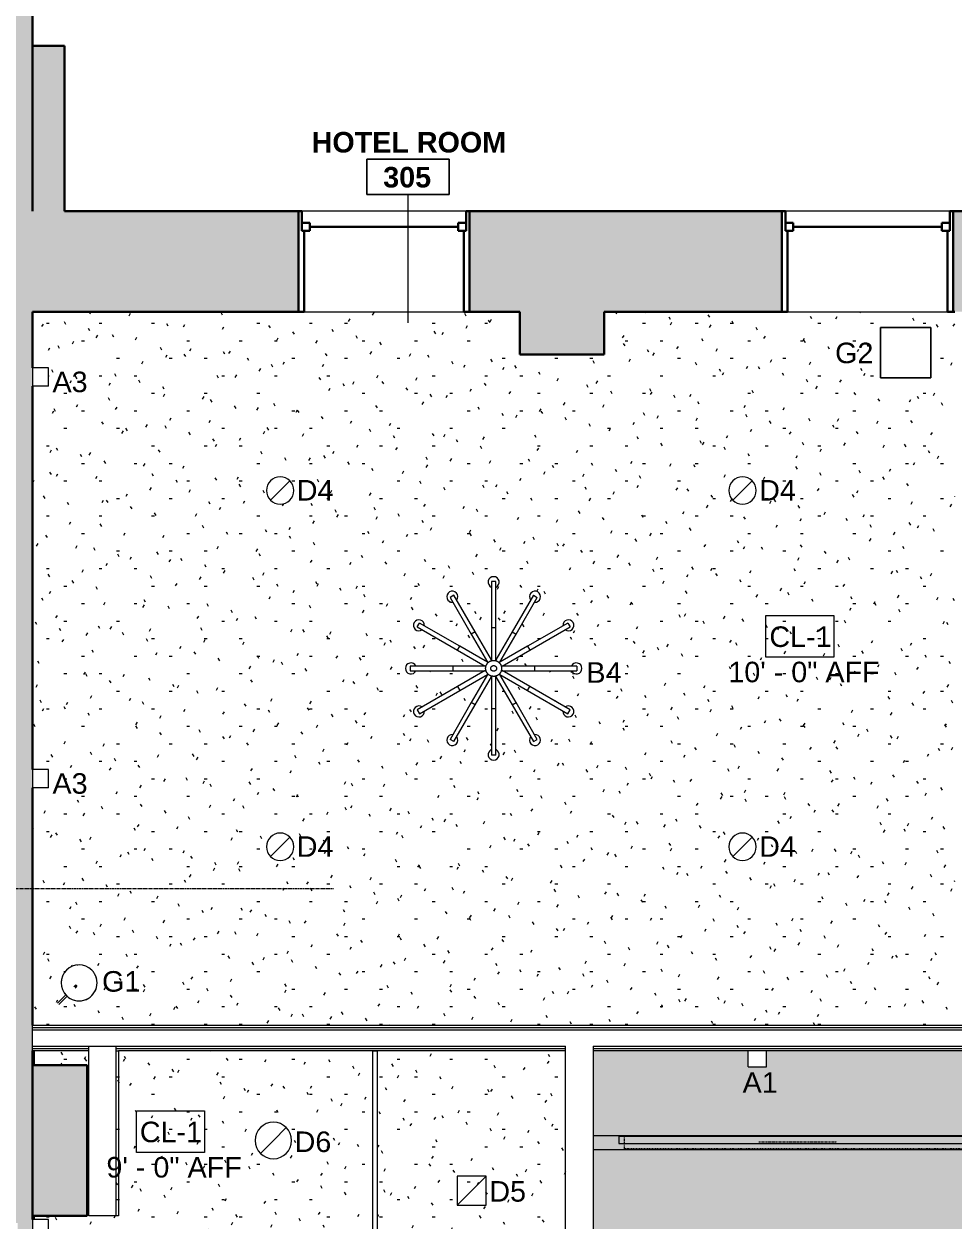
# Model space of a CAD drawing. Header units: inches. Extents: x -1176 to 1329, y -2524 to 978.
# Drawn here: x 478.9 to 682.6, y 367.7 to 630.1 of the extents above; entities that cross this region are included whole.
import ezdxf

# ---------------------------------------------------------------- set-up
doc = ezdxf.new("R2010")
doc.units = ezdxf.units.IN
doc.header["$MEASUREMENT"] = 0
for name, pattern in [('Center 1_4_', [0.53125, 0.25, -0.09375, 0.09375, -0.09375]), ('Dash', [0.25, 0.125, -0.125]), ('Dash 1_16_', [0.125, 0.0625, -0.0625])]:
    doc.linetypes.add(name, pattern=pattern)
for name, color, linetype, lineweight in [('A-AREA-IDEN', 2, 'Continuous', 9), ('A-CLNG', 13, 'Continuous', 18), ('A-CLNG-IDEN', 151, 'Continuous', 9), ('A-CLNG-PATT', 13, 'Continuous', 18), ('A-DETL', 90, 'Continuous', 9), ('A-DETL-GENF', 92, 'Continuous', 9), ('A-GLAZ', 151, 'Continuous', 18), ('A-GLAZ-CURT', 52, 'Continuous', 9), ('A-WALL', 113, 'Continuous', 18), ('A-WALL-PATT', 111, 'Continuous', 18), ('E-LITE-EQPM', 33, 'Continuous', 9), ('E-LITE-EQPM-HDLN', 30, 'Dash', 9), ('E-LITE-EQPM-IDEN', 33, 'Continuous', 9), ('I-WALL', 2, 'Continuous', 18)]:
    doc.layers.add(name, color=color, linetype=linetype, lineweight=lineweight)
doc.styles.add('Arial', font='arial.ttf', dxfattribs={"height": 4.5})
doc.styles.add('Swis721 Lt BT', font='swissl.ttf', dxfattribs={"height": 4.5})
doc.styles.add('Swis721 Lt BT_B', font='', dxfattribs={"height": 4.5})
doc.styles.get('Swis721 Lt BT_B').set_extended_font_data('Swis721 Lt BT', bold=True)
pattern_1 = [(0, (0, 0), (15.36, 3.84), [0.634, -10.886, 0.634, -10.886, -61.44]), (0, (0, 0), (15.36, 3.84), [-23.04, 0.634, -22.406, 0.634, -10.886, -26.88]), (0, (0, 0), (15.36, 3.84), [-57.6, 0.634, -7.046, 0.634, -18.566]), (120, (5.76, 1.92), (-11.005538, 11.38215), [0.634, -10.886, 0.634, -10.886, -61.44]), (120, (5.76, 1.92), (-11.005538, 11.38215), [-23.04, 0.634, -22.406, 0.634, -10.886, -26.88]), (120, (5.76, 1.92), (-11.005538, 11.38215), [-57.6, 0.634, -7.046, 0.634, -18.566]), (240, (7.68, 9.6), (-4.354462, -15.22215), [0.634, -10.886, 0.634, -10.886, -61.44]), (240, (7.68, 9.6), (-4.354462, -15.22215), [-23.04, 0.634, -22.406, 0.634, -10.886, -26.88]), (240, (7.68, 9.6), (-4.354462, -15.22215), [-57.6, 0.634, -7.046, 0.634, -18.566])]

# ---------------------------------------------------------------- blocks, each defined once
blk = doc.blocks.new('Double Hung - side window 4_ X 6_ 3_ H-6086068-3rd Floor RCP')
at = {"layer": 'A-GLAZ', "color": 8, "lineweight": 30}
for p, q in [((-18.75, 11), (-18, 11)), ((-18, 6.75), (-18, 11)), ((18, 6.75), (18, 11)), ((18.75, 11), (18, 11)), ((-18, 8.5), (-18, 6.75)), ((-18, 8.5), (-16.25, 8.5)), ((-16.25, 8.5), (-16.25, 6.75)), ((16.25, 8.5), (16.25, 6.75)), ((18, 8.5), (16.25, 8.5)), ((18, 8.5), (18, 6.75)), ((-18, 6.75), (-16.25, 6.75)), ((-18, 6.75), (-17.5, 6.75)), ((-17.5, -11), (-17.5, 6.75)), ((-16.25, 7.625), (16.25, 7.625)), ((18, 6.75), (16.25, 6.75)), ((17.5, 6.75), (18, 6.75)), ((17.5, 6.75), (17.5, -11)), ((-17.5, -11), (-18.75, -11)), ((17.5, -11), (18.75, -11))]:
    blk.add_line(p, q, dxfattribs=at)
blk = doc.blocks.new('System Panel - Glazed-7038554-3rd Floor RCP')
at = {"layer": 'A-GLAZ-CURT', "lineweight": 18}
for p, q in [((-29.19, 0.75), (-29.19, 1.75)), ((-29.19, 1.75), (29.19, 1.75)), ((29.19, 0.75), (-29.19, 0.75)), ((29.19, 1.75), (29.19, 0.75))]:
    blk.add_line(p, q, dxfattribs=at)
blk = doc.blocks.new('Lighting-Linear-Cove-Cooper-Ametrix-LC32-LED1 - Lighting-Linear-Cove-Cooper-Ametrix-LC32-LED 40_ 3_-7141471-3rd Floor RCP')
at = {"layer": 'E-LITE-EQPM'}
for p, q in [((-241.5, -1.37), (-241.5, 0.16)), ((-241.5, 0.16), (241.5, 0.16)), ((241.5, -1.37), (-241.5, -1.37))]:
    blk.add_line(p, q, dxfattribs=at)
at = {"layer": 'E-LITE-EQPM-HDLN'}
for p, q in [((240.21, 1.37), (-240.21, 1.37)), ((-240.21, 1.37), (-240.21, -1.37))]:
    blk.add_line(p, q, dxfattribs=at)
blk = doc.blocks.new('Sconce Light - Sphere - 100W - 277V-7960169-3rd Floor RCP')
at = {"layer": 'E-LITE-EQPM'}
for p, q in [((0, 6.3125), (-2, 6.3125)), ((-2, 6.3125), (-2, 2.8125)), ((2, 6.3125), (0, 6.3125)), ((2, 6.3125), (2, 2.8125)), ((-2, 2.8125), (0, 2.8125)), ((0, 2.8125), (2, 2.8125))]:
    blk.add_line(p, q, dxfattribs=at)
blk = doc.blocks.new('Iron_Chandelier_2145 - Iron_Chandelier_2145-6205901-3rd Floor RCP')
at = {"layer": 'E-LITE-EQPM'}
for p, q in [((-0.5, 19.02), (-0.5, 8.88)), ((0.5, 19.02), (-0.5, 19.02)), ((0.5, 8.88), (0.5, 19.02)), ((-8.69, 16.05), (-9.56, 15.55)), ((-4.04, 7.99), (-8.69, 16.05)), ((8.69, 16.05), (4.04, 7.99)), ((8.69, 16.05), (9.56, 15.55)), ((-9.56, 15.55), (-4.9, 7.49)), ((4.9, 7.49), (9.56, 15.55)), ((-16.72, 9.08), (-16.22, 9.94)), ((-16.72, 9.08), (-7.94, 4)), ((-7.44, 4.87), (-16.22, 9.94)), ((-4.04, 7.99), (-4.9, 7.49)), ((-0.5, 1.86), (-4.04, 7.99)), ((-0.5, 8.88), (-0.5, 2.41)), ((0.5, 8.88), (-0.5, 8.88)), ((0.5, 2.41), (0.5, 8.88)), ((4.04, 7.99), (0.5, 1.86)), ((4.04, 7.99), (4.9, 7.49)), ((16.22, 9.94), (7.44, 4.87)), ((7.94, 4), (16.72, 9.08)), ((16.22, 9.94), (16.72, 9.08)), ((-4.9, 7.49), (-1.36, 1.36)), ((1.36, 1.36), (4.9, 7.49)), ((-7.94, 4), (-7.44, 4.87)), ((-7.94, 4), (-2.34, 0.77)), ((-1.84, 1.64), (-7.44, 4.87)), ((7.44, 4.87), (1.84, 1.64)), ((2.34, 0.77), (7.94, 4)), ((7.44, 4.87), (7.94, 4)), ((-8.94, 0.5), (-18.25, 0.5)), ((-18.25, 0.5), (-18.25, -0.5)), ((-1.86, 0.5), (-8.94, 0.5)), ((-8.94, 0.5), (-8.94, -0.5)), ((-2.34, 0.77), (-1.69, 0.4)), ((-1.2, 1.27), (-1.84, 1.64)), ((-0.5, 2.41), (-0.5, 1.66)), ((0.5, 1.67), (0.5, 2.41)), ((1.84, 1.64), (1.19, 1.26)), ((1.69, 0.4), (2.34, 0.77)), ((8.94, 0.5), (1.86, 0.5)), ((18.25, 0.5), (8.94, 0.5)), ((8.94, 0.5), (8.94, -0.5)), ((18.25, 0.5), (18.25, -0.5)), ((-18.25, -0.5), (-8.94, -0.5)), ((-8.94, -0.5), (-1.86, -0.5)), ((-2.34, -0.77), (-7.94, -4)), ((-7.44, -4.87), (-1.84, -1.64)), ((-1.36, -1.36), (-4.9, -7.49)), ((-4.04, -7.99), (-0.5, -1.86)), ((-1.69, -0.4), (-2.34, -0.77)), ((-1.84, -1.64), (-1.19, -1.26)), ((-0.5, -1.67), (-0.5, -2.41)), ((-0.5, -2.41), (-0.5, -8.88)), ((0.5, -2.41), (0.5, -1.66)), ((0.5, -1.86), (4.04, -7.99)), ((0.5, -8.88), (0.5, -2.41)), ((1.2, -1.27), (1.84, -1.64)), ((4.9, -7.49), (1.36, -1.36)), ((2.34, -0.77), (1.69, -0.4)), ((1.84, -1.64), (7.44, -4.87)), ((1.86, -0.5), (8.94, -0.5)), ((7.94, -4), (2.34, -0.77)), ((8.94, -0.5), (18.25, -0.5)), ((-7.94, -4), (-16.72, -9.08)), ((-16.22, -9.94), (-7.44, -4.87)), ((-7.94, -4), (-7.44, -4.87)), ((7.44, -4.87), (7.94, -4)), ((7.44, -4.87), (16.22, -9.94)), ((16.72, -9.08), (7.94, -4)), ((-4.9, -7.49), (-9.56, -15.55)), ((-4.04, -7.99), (-4.9, -7.49)), ((4.04, -7.99), (4.9, -7.49)), ((9.56, -15.55), (4.9, -7.49)), ((-16.72, -9.08), (-16.22, -9.94)), ((-8.69, -16.05), (-4.04, -7.99)), ((-0.5, -8.88), (-0.5, -19.02)), ((0.5, -8.88), (-0.5, -8.88)), ((0.5, -19.02), (0.5, -8.88)), ((4.04, -7.99), (8.69, -16.05)), ((16.22, -9.94), (16.72, -9.08)), ((-8.69, -16.05), (-9.56, -15.55)), ((8.69, -16.05), (9.56, -15.55)), ((0.5, -19.02), (-0.5, -19.02))]:
    blk.add_line(p, q, dxfattribs=at)
at = {"layer": 'E-LITE-EQPM', "flags": 128}
for points in [[(-1.75, 0), (-1.75, 0.07), (-1.75, 0.14), (-1.74, 0.21), (-1.73, 0.28), (-1.72, 0.35), (-1.7, 0.42), (-1.68, 0.48), (-1.66, 0.55), (-1.64, 0.62), (-1.61, 0.68), (-1.59, 0.75), (-1.56, 0.81), (-1.52, 0.87), (-1.49, 0.93), (-1.45, 0.99), (-1.41, 1.05), (-1.36, 1.1), (-1.32, 1.16), (-1.27, 1.21), (-1.22, 1.26), (-1.17, 1.31), (-1.12, 1.35), (-1.06, 1.39), (-1.01, 1.44), (-0.95, 1.48), (-0.89, 1.51), (-0.83, 1.55), (-0.76, 1.58), (-0.7, 1.61), (-0.64, 1.63), (-0.57, 1.66), (-0.5, 1.68), (-0.44, 1.7), (-0.37, 1.71), (-0.3, 1.73), (-0.23, 1.74), (-0.16, 1.75), (-0.09, 1.75), (-0.02, 1.75), (0.05, 1.75), (0.12, 1.75), (0.19, 1.74), (0.26, 1.73), (0.33, 1.72), (0.4, 1.71), (0.47, 1.69), (0.53, 1.67), (0.6, 1.65), (0.67, 1.62), (0.73, 1.59), (0.79, 1.56), (0.85, 1.53), (0.92, 1.5), (0.97, 1.46), (1.03, 1.42), (1.09, 1.38), (1.14, 1.33), (1.19, 1.28), (1.24, 1.23), (1.29, 1.18), (1.34, 1.13), (1.38, 1.08), (1.43, 1.02), (1.46, 0.96), (1.5, 0.9), (1.54, 0.84), (1.57, 0.78), (1.6, 0.72), (1.63, 0.65), (1.65, 0.59), (1.67, 0.52), (1.69, 0.45), (1.71, 0.39), (1.72, 0.32), (1.74, 0.25), (1.74, 0.18), (1.75, 0.11), (1.75, 0.04), (1.75, 0)], [(1.75, 0), (1.75, -0.07), (1.75, -0.14), (1.74, -0.21), (1.73, -0.28), (1.72, -0.35), (1.7, -0.42), (1.68, -0.48), (1.66, -0.55), (1.64, -0.62), (1.61, -0.68), (1.59, -0.75), (1.56, -0.81), (1.52, -0.87), (1.49, -0.93), (1.45, -0.99), (1.41, -1.05), (1.36, -1.1), (1.32, -1.16), (1.27, -1.21), (1.22, -1.26), (1.17, -1.31), (1.12, -1.35), (1.06, -1.39), (1.01, -1.44), (0.95, -1.48), (0.89, -1.51), (0.83, -1.55), (0.76, -1.58), (0.7, -1.61), (0.64, -1.63), (0.57, -1.66), (0.5, -1.68), (0.44, -1.7), (0.37, -1.71), (0.3, -1.73), (0.23, -1.74), (0.16, -1.75), (0.09, -1.75), (0.02, -1.75), (-0.05, -1.75), (-0.12, -1.75), (-0.19, -1.74), (-0.26, -1.73), (-0.33, -1.72), (-0.4, -1.71), (-0.47, -1.69), (-0.53, -1.67), (-0.6, -1.65), (-0.67, -1.62), (-0.73, -1.59), (-0.79, -1.56), (-0.85, -1.53), (-0.92, -1.5), (-0.97, -1.46), (-1.03, -1.42), (-1.09, -1.38), (-1.14, -1.33), (-1.19, -1.28), (-1.24, -1.23), (-1.29, -1.18), (-1.34, -1.13), (-1.38, -1.08), (-1.43, -1.02), (-1.46, -0.96), (-1.5, -0.9), (-1.54, -0.84), (-1.57, -0.78), (-1.6, -0.72), (-1.63, -0.65), (-1.65, -0.59), (-1.67, -0.52), (-1.69, -0.45), (-1.71, -0.39), (-1.72, -0.32), (-1.74, -0.25), (-1.74, -0.18), (-1.75, -0.11), (-1.75, -0.04), (-1.75, 0)], [(-0.63, 0), (-0.63, 0.03), (-0.63, 0.05), (-0.62, 0.08), (-0.62, 0.1), (-0.62, 0.12), (-0.61, 0.15), (-0.6, 0.17), (-0.6, 0.2), (-0.59, 0.22), (-0.58, 0.24), (-0.57, 0.27), (-0.56, 0.29), (-0.55, 0.31), (-0.53, 0.33), (-0.52, 0.35), (-0.5, 0.38), (-0.49, 0.39), (-0.47, 0.41), (-0.46, 0.43), (-0.44, 0.45), (-0.42, 0.47), (-0.4, 0.48), (-0.38, 0.5), (-0.36, 0.51), (-0.34, 0.53), (-0.32, 0.54), (-0.3, 0.55), (-0.27, 0.57), (-0.25, 0.58), (-0.23, 0.59), (-0.2, 0.59), (-0.18, 0.6), (-0.16, 0.61), (-0.13, 0.61), (-0.11, 0.62), (-0.08, 0.62), (-0.06, 0.63), (-0.03, 0.63), (-0.01, 0.63), (0.02, 0.63), (0.04, 0.63), (0.07, 0.62), (0.09, 0.62), (0.12, 0.62), (0.14, 0.61), (0.17, 0.61), (0.19, 0.6), (0.21, 0.59), (0.24, 0.58), (0.26, 0.57), (0.28, 0.56), (0.31, 0.55), (0.33, 0.54), (0.35, 0.52), (0.37, 0.51), (0.39, 0.49), (0.41, 0.48), (0.43, 0.46), (0.45, 0.44), (0.46, 0.42), (0.48, 0.41), (0.5, 0.39), (0.51, 0.37), (0.52, 0.35), (0.54, 0.32), (0.55, 0.3), (0.56, 0.28), (0.57, 0.26), (0.58, 0.23), (0.59, 0.21), (0.6, 0.19), (0.61, 0.16), (0.61, 0.14), (0.62, 0.11), (0.62, 0.09), (0.62, 0.06), (0.63, 0.04), (0.63, 0.01), (0.63, 0)], [(0.63, 0), (0.63, -0.03), (0.63, -0.05), (0.62, -0.08), (0.62, -0.1), (0.62, -0.12), (0.61, -0.15), (0.6, -0.17), (0.6, -0.2), (0.59, -0.22), (0.58, -0.24), (0.57, -0.27), (0.56, -0.29), (0.55, -0.31), (0.53, -0.33), (0.52, -0.35), (0.5, -0.38), (0.49, -0.39), (0.47, -0.41), (0.46, -0.43), (0.44, -0.45), (0.42, -0.47), (0.4, -0.48), (0.38, -0.5), (0.36, -0.51), (0.34, -0.53), (0.32, -0.54), (0.3, -0.55), (0.27, -0.57), (0.25, -0.58), (0.23, -0.59), (0.2, -0.59), (0.18, -0.6), (0.16, -0.61), (0.13, -0.61), (0.11, -0.62), (0.08, -0.62), (0.06, -0.63), (0.03, -0.63), (0.01, -0.63), (-0.02, -0.63), (-0.04, -0.63), (-0.07, -0.62), (-0.09, -0.62), (-0.12, -0.62), (-0.14, -0.61), (-0.17, -0.61), (-0.19, -0.6), (-0.21, -0.59), (-0.24, -0.58), (-0.26, -0.57), (-0.28, -0.56), (-0.31, -0.55), (-0.33, -0.54), (-0.35, -0.52), (-0.37, -0.51), (-0.39, -0.49), (-0.41, -0.48), (-0.43, -0.46), (-0.45, -0.44), (-0.46, -0.42), (-0.48, -0.41), (-0.5, -0.39), (-0.51, -0.37), (-0.52, -0.35), (-0.54, -0.32), (-0.55, -0.3), (-0.56, -0.28), (-0.57, -0.26), (-0.58, -0.23), (-0.59, -0.21), (-0.6, -0.19), (-0.61, -0.16), (-0.61, -0.14), (-0.62, -0.11), (-0.62, -0.09), (-0.62, -0.06), (-0.63, -0.04), (-0.63, -0.01), (-0.63, 0)]]:
    blk.add_lwpolyline(points, dxfattribs=at)
at = {"layer": 'E-LITE-EQPM'}
for centre, start, end in [((0, 18.89), 90, 244.637), ((0, 18.89), 295.363, 90), ((-9.06, 15.7), 120, 274.637), ((-9.06, 15.7), 325.363, 120), ((9.06, 15.7), 60, 214.637), ((9.06, 15.7), 265.363, 60), ((-16.36, 9.44), 355.363, 150), ((16.36, 9.44), 30, 184.637), ((-16.36, 9.44), 150, 304.637), ((16.36, 9.44), 235.363, 30), ((-18.12, 0), 25.363, 180), ((-18.12, 0), 180, 334.637), ((18.12, 0), 0, 154.637), ((18.12, 0), 205.363, 0), ((-16.36, -9.44), 55.363, 210), ((-16.36, -9.44), 210, 4.637), ((16.36, -9.44), 175.363, 330), ((16.36, -9.44), 330, 124.637), ((-9.06, -15.7), 85.363, 240), ((-9.06, -15.7), 240, 34.637), ((9.06, -15.7), 145.363, 300), ((9.06, -15.7), 300, 94.637), ((0, -18.89), 115.363, 270), ((0, -18.89), 270, 64.637)]:
    blk.add_arc(centre, 1.21, start, end, dxfattribs=at)
blk = doc.blocks.new('Sconce Light - Sphere - Bedside Sconce-8114776-3rd Floor RCP')
at = {"layer": 'E-LITE-EQPM'}
for p, q in [((0, 11.75), (-2, 11.75)), ((-2, 11.75), (-2, 8.25)), ((2, 11.75), (0, 11.75)), ((2, 11.75), (2, 8.25)), ((-2, 8.25), (0, 8.25)), ((0, 8.25), (2, 8.25))]:
    blk.add_line(p, q, dxfattribs=at)
blk = doc.blocks.new('L-Recessed Circular - Downlight - 8_-7245237-3rd Floor RCP')
at = {"layer": 'E-LITE-EQPM'}
for q in [(2.83, 2.83), (-2.83, -2.83)]:
    blk.add_line((0, 0), q, dxfattribs=at)
for start, end in [(360, 180), (180, 360)]:
    blk.add_arc((0, 0), 4, start, end, dxfattribs=at)
blk = doc.blocks.new('L-Recessed Square Downlight - 6_-4552745-3rd Floor RCP')
at = {"layer": 'E-LITE-EQPM'}
for p, q in [((-3.1875, -3.1875), (-3.1875, 3.1875)), ((-3.1875, 3.1875), (3.1875, 3.1875)), ((-3.1875, 3.1875), (3.1875, -3.1875)), ((3.1875, 3.1875), (3.1875, -3.1875)), ((3.1875, -3.1875), (-3.1875, -3.1875))]:
    blk.add_line(p, q, dxfattribs=at)
blk = doc.blocks.new('Lighting_Pendants_Elesi-Luce_Quid_02820 - Quid_02820-7182509-3rd Floor RCP')
at = {"layer": 'A-DETL-GENF'}
for p, q in [((5.51, 5.51), (-5.51, 5.51)), ((-5.51, 5.51), (-5.51, -5.51)), ((-5.51, -5.51), (-5.51, 5.51)), ((-5.51, 5.51), (5.51, 5.51)), ((5.51, -5.51), (5.51, 5.51)), ((5.51, 5.51), (5.51, -5.51)), ((-5.51, -5.51), (5.51, -5.51)), ((5.51, -5.51), (-5.51, -5.51))]:
    blk.add_line(p, q, dxfattribs=at)
blk = doc.blocks.new('Lighting_Outside_Platek_flamingo-floor - 3050316_9W_LED_3000K_H1900mm_Floor-V4-3rd Floor RCP')
at = {"layer": 'E-LITE-EQPM'}
for p, q in [((10, 0.21), (10.41, 0.21)), ((12.92, 0.21), (15.52, 0.21)), ((10.41, -0.18), (10, -0.18)), ((15.52, -0.18), (12.93, -0.18))]:
    blk.add_line(p, q, dxfattribs=at)
for centre, radius, start, end in [((9.02, 0), 3.94, 0, 180), ((9.02, 0.01), 3.94, 125.4689, 132.7325), ((9.02, 0.01), 3.94, 107.1507, 114.7247), ((9.02, 0.01), 3.94, 90, 94.3998), ((9.02, 0.01), 3.94, 85.6002, 90), ((9.02, 0.01), 3.94, 65.2753, 72.8493), ((9.02, 0.01), 3.94, 47.2675, 54.5311), ((9.02, 0), 3.94, 180, 0), ((9.02, 0.01), 3.94, 167.8603, 173.5481), ((9.02, 0.01), 3.94, 147.2985, 151.6983), ((10, 0.01), 0.197, 0, 180), ((10, 0.01), 0.197, 180, 0), ((9.02, 0.01), 3.94, 28.3017, 32.7015), ((9.02, 0.01), 3.94, 6.4519, 12.1397), ((9.02, 0.01), 3.94, 186.839, 191.9063), ((9.02, 0.01), 3.94, 348.0937, 353.161), ((9.02, 0.01), 3.94, 228.6865, 232.178), ((9.02, 0.01), 3.94, 248.0156, 251.1967), ((9.02, 0.01), 3.94, 288.8033, 291.9844), ((9.02, 0.01), 3.94, 307.822, 311.3135)]:
    blk.add_arc(centre, radius, start, end, dxfattribs=at)
blk = doc.blocks.new('Sconce Light - Sphere - 60W - 120V-7960193-3rd Floor RCP')
at = {"layer": 'E-LITE-EQPM'}
for p, q in [((0, 11.75), (-2, 11.75)), ((-2, 11.75), (-2, 8.25)), ((2, 11.75), (0, 11.75)), ((2, 11.75), (2, 8.25)), ((-2, 8.25), (0, 8.25)), ((0, 8.25), (2, 8.25))]:
    blk.add_line(p, q, dxfattribs=at)
blk = doc.blocks.new('L-Recessed Circular - Downlight - 6_-7313291-3rd Floor RCP')
at = {"layer": 'E-LITE-EQPM'}
for q in [(-2.12, -2.12), (2.12, 2.12)]:
    blk.add_line((0, 0), q, dxfattribs=at)
for start, end in [(360, 180), (180, 360)]:
    blk.add_arc((0, 0), 3, start, end, dxfattribs=at)
blk = doc.blocks.new('Room Tag - Room Name and Number-3379422-3rd Floor RCP')
at = {"layer": 'A-AREA-IDEN'}
for p, q in [((-0.1881, -0.1636), (-0.1881, -0.0018)), ((-0.1881, -0.0018), (0.1869, -0.0018)), ((0.1869, -0.0018), (-0.1881, -0.0018)), ((-0.1881, -0.0018), (-0.1881, -0.1636)), ((0.1869, -0.0018), (0.1869, -0.1636)), ((0.1869, -0.1636), (0.1869, -0.0018)), ((0.1869, -0.1636), (-0.1881, -0.1636)), ((-0.1881, -0.1636), (0.1869, -0.1636))]:
    blk.add_line(p, q, dxfattribs=at)

msp = doc.modelspace()

# ---------------------------------------------------------------- hatches: boundary and pattern name
at = {"layer": 'A-CLNG-PATT'}
h = msp.add_hatch(dxfattribs=at)
h.set_pattern_fill('FP_1', color=256, style=0, pattern_type=2)
h.set_pattern_definition(pattern_1)
h.paths.add_polyline_path([(491.2, 410.67), (682.82, 410.67), (682.82, 567.01), (606.02, 567.01), (606.02, 557.64), (587.52, 557.64), (587.52, 567.01), (480.78, 567.01), (480.78, 554.67), (484.28, 554.67), (484.28, 550.67), (480.78, 550.67), (480.78, 466.67), (484.28, 466.67), (484.28, 462.67), (480.78, 462.67), (480.78, 410.67)], flags=0)
h.paths.add_polyline_path([(486.74, 415.44), (486.64, 415.46), (486.56, 415.53), (486.54, 415.63), (486.57, 415.73), (486.6, 415.77), (488.11, 417.29), (487.93, 417.51), (487.79, 417.66), (487.74, 417.77), (487.6, 417.95), (487.21, 418.9), (487.07, 419.92), (487.21, 420.97), (487.6, 421.89), (488.23, 422.71), (489.04, 423.33), (490, 423.73), (491.01, 423.86), (492.03, 423.73), (492.98, 423.33), (493.16, 423.19), (493.28, 423.14), (493.43, 422.99), (493.79, 422.71), (494.07, 422.34), (494.24, 422.17), (494.3, 422.04), (494.42, 421.89), (494.82, 420.89), (494.88, 420.43), (494.94, 419.88), (494.92, 419.76), (494.94, 419.57), (494.86, 419.27), (494.81, 418.9), (494.67, 418.56), (494.59, 418.25), (494.47, 418.09), (494.42, 417.95), (493.79, 417.12), (493.28, 416.74), (492.98, 416.51), (492.84, 416.46), (492.68, 416.35), (492.37, 416.26), (491.96, 416.11), (491.66, 416.07), (491.36, 415.99), (491.17, 416.01), (490.94, 416), (489.98, 416.12), (489.73, 416.23), (489, 416.54), (488.81, 416.67), (488.72, 416.73), (488.59, 416.86), (488.39, 417.01), (486.83, 415.46), (486.79, 415.44)], flags=0)
h.paths.add_polyline_path([(535.04, 446.76), (534.26, 446.86), (533.54, 447.16), (532.92, 447.64), (532.44, 448.26), (532.14, 448.98), (532.04, 449.76), (532.14, 450.54), (532.44, 451.26), (532.92, 451.88), (533.54, 452.36), (534.26, 452.66), (535.04, 452.76), (535.81, 452.66), (536.54, 452.36), (537.16, 451.88), (537.64, 451.26), (537.94, 450.54), (538.04, 449.76), (537.94, 448.98), (537.64, 448.26), (537.16, 447.64), (536.54, 447.16), (535.81, 446.86)], flags=0)
h.paths.add_polyline_path([(636.31, 446.76), (635.53, 446.86), (634.81, 447.16), (634.19, 447.64), (633.71, 448.26), (633.41, 448.98), (633.31, 449.76), (633.41, 450.54), (633.71, 451.26), (634.19, 451.88), (634.81, 452.36), (635.53, 452.66), (636.31, 452.76), (637.09, 452.66), (637.81, 452.36), (638.43, 451.88), (638.91, 451.26), (639.21, 450.54), (639.31, 449.76), (639.18, 448.91), (638.91, 448.26), (638.43, 447.64), (637.81, 447.16), (637.09, 446.86)], flags=0)
h.paths.add_polyline_path([(581.8, 468.75), (581.09, 468.98), (580.65, 469.58), (580.65, 470.33), (581.09, 470.93), (581.3, 471), (581.3, 486.98), (573.69, 473.8), (573.84, 473.62), (573.9, 472.87), (573.55, 472.25), (572.86, 471.94), (572.13, 472.1), (571.63, 472.65), (571.57, 473.43), (571.93, 474.04), (572.61, 474.35), (572.83, 474.3), (580.43, 487.48), (566.6, 479.49), (566.65, 479.27), (566.34, 478.59), (565.7, 478.22), (564.95, 478.3), (564.4, 478.8), (564.24, 479.53), (564.55, 480.21), (565.19, 480.58), (565.94, 480.5), (566.1, 480.35), (579.93, 488.34), (564.72, 488.34), (564.65, 488.13), (564.05, 487.69), (563.3, 487.69), (562.7, 488.13), (562.47, 488.84), (562.7, 489.55), (563.3, 489.99), (564.05, 489.99), (564.65, 489.55), (564.72, 489.34), (579.93, 489.34), (566.09, 497.32), (565.94, 497.18), (565.16, 497.12), (564.55, 497.48), (564.24, 498.16), (564.4, 498.89), (564.95, 499.39), (565.72, 499.45), (566.34, 499.09), (566.65, 498.41), (566.6, 498.2), (580.43, 490.21), (572.83, 503.38), (572.61, 503.34), (571.93, 503.64), (571.56, 504.29), (571.63, 505.03), (572.13, 505.58), (572.86, 505.74), (573.55, 505.44), (573.92, 504.79), (573.84, 504.05), (573.69, 503.88), (581.3, 490.71), (581.3, 506.68), (581.09, 506.75), (580.65, 507.35), (580.65, 508.1), (581.09, 508.7), (581.8, 508.93), (582.51, 508.7), (582.95, 508.1), (582.95, 507.35), (582.51, 506.75), (582.3, 506.68), (582.3, 490.71), (589.91, 503.88), (589.76, 504.05), (589.7, 504.82), (590.05, 505.44), (590.74, 505.74), (591.47, 505.58), (591.97, 505.03), (592.02, 504.26), (591.67, 503.64), (590.99, 503.34), (590.77, 503.38), (583.17, 490.21), (597, 498.2), (596.95, 498.41), (597.26, 499.09), (597.9, 499.47), (598.65, 499.39), (599.2, 498.89), (599.36, 498.16), (599.05, 497.48), (598.41, 497.1), (597.66, 497.18), (597.5, 497.33), (583.67, 489.34), (598.88, 489.34), (598.95, 489.55), (599.55, 489.99), (600.3, 489.99), (600.9, 489.55), (601.13, 488.84), (600.9, 488.13), (600.3, 487.69), (599.55, 487.69), (598.95, 488.13), (598.88, 488.34), (583.67, 488.34), (597.51, 480.37), (597.66, 480.5), (598.44, 480.56), (599.05, 480.21), (599.36, 479.53), (599.2, 478.8), (598.65, 478.3), (597.88, 478.23), (597.26, 478.59), (596.95, 479.27), (597, 479.49), (583.17, 487.48), (590.77, 474.3), (590.99, 474.35), (591.67, 474.04), (592.04, 473.4), (591.97, 472.65), (591.47, 472.1), (590.74, 471.94), (590.05, 472.25), (589.68, 472.89), (589.76, 473.64), (589.91, 473.8), (582.3, 486.98), (582.3, 471), (582.51, 470.93), (582.95, 470.33), (582.95, 469.58), (582.51, 468.98), (581.93, 468.79)], flags=0)
h.paths.add_polyline_path([(636.31, 524.82), (635.53, 524.92), (634.81, 525.22), (634.19, 525.7), (633.71, 526.32), (633.41, 527.05), (633.31, 527.82), (633.41, 528.6), (633.71, 529.32), (634.19, 529.94), (634.81, 530.42), (635.53, 530.72), (636.31, 530.82), (637.09, 530.72), (637.81, 530.42), (638.43, 529.94), (638.91, 529.32), (639.21, 528.6), (639.31, 527.82), (639.18, 526.97), (638.91, 526.32), (638.43, 525.7), (637.81, 525.22), (637.09, 524.92)], flags=0)
h.paths.add_polyline_path([(535.04, 524.82), (534.26, 524.92), (533.54, 525.22), (532.92, 525.7), (532.44, 526.32), (532.14, 527.05), (532.04, 527.82), (532.14, 528.6), (532.44, 529.32), (532.92, 529.94), (533.54, 530.42), (534.26, 530.72), (535.04, 530.82), (535.81, 530.72), (536.54, 530.42), (537.16, 529.94), (537.64, 529.32), (537.94, 528.6), (538.04, 527.82), (537.94, 527.05), (537.64, 526.32), (537.16, 525.7), (536.54, 525.22), (535.81, 524.92)], flags=0)
h.paths.add_polyline_path([(667.23, 552.5), (666.51, 552.5), (666.51, 563.52), (677.54, 563.52), (677.54, 552.5), (667.72, 552.5)], flags=0)
h = msp.add_hatch(dxfattribs=at)
h.set_pattern_fill('FP_1', color=256, style=0, pattern_type=2)
h.set_pattern_definition(pattern_1)
h.paths.add_polyline_path([(550.56, 310.17), (597.56, 310.17), (597.56, 405.05), (556.31, 405.05), (556.31, 346.67), (555.31, 346.67), (555.31, 405.05), (499.65, 405.05), (499.65, 368.89), (493.15, 368.89), (493.15, 405.05), (481.23, 405.05), (481.23, 401.89), (492.78, 401.89), (492.78, 368.89), (481.23, 368.89), (481.23, 368.05), (484.28, 368.05), (484.28, 364.05), (481.23, 364.04), (481.23, 341.87), (484.28, 341.87), (484.28, 337.87), (481.23, 337.86), (481.23, 315.05), (484.28, 315.05), (484.28, 311.05), (481.23, 311.04), (481.23, 310.17), (548.22, 310.17)], flags=0)
h.paths.add_polyline_path([(554.18, 310.42), (534.13, 330.47), (533.56, 330.39), (532.52, 330.53), (531.56, 330.93), (530.73, 331.56), (530.1, 332.39), (529.7, 333.36), (529.56, 334.39), (529.63, 334.97), (528.73, 335.87), (528.99, 336.14), (529.7, 335.43), (530.1, 336.39), (530.73, 337.22), (531.56, 337.86), (532.52, 338.26), (533.56, 338.39), (534.59, 338.26), (535.56, 337.86), (536.39, 337.22), (537.02, 336.39), (537.42, 335.43), (537.56, 334.39), (537.42, 333.36), (537.02, 332.39), (536.39, 331.56), (535.56, 330.93), (534.61, 330.53), (554.45, 310.68)], flags=0)
h.paths.add_polyline_path([(533.56, 381.39), (532.52, 381.53), (531.56, 381.93), (530.73, 382.56), (530.1, 383.39), (529.7, 384.36), (529.56, 385.39), (529.7, 386.43), (530.1, 387.39), (530.73, 388.22), (531.56, 388.86), (532.52, 389.26), (533.56, 389.39), (534.59, 389.26), (535.56, 388.86), (536.39, 388.22), (537.02, 387.39), (537.42, 386.43), (537.56, 385.39), (537.42, 384.36), (537.02, 383.39), (536.39, 382.56), (535.56, 381.93), (534.59, 381.53)], flags=0)
h = msp.add_hatch(dxfattribs=at)
h.set_pattern_fill('FP_1', color=256, style=0, pattern_type=2)
h.set_pattern_definition(pattern_1)
h.paths.add_polyline_path([(1090.24, 346.35), (1090.24, 359.01), (1092.74, 359.01), (1092.74, 383.44), (603.56, 383.44), (603.56, 346.35), (647.35, 346.35), (647.57, 348.29), (648.21, 350.13), (649.25, 351.78), (650.63, 353.16), (652.28, 354.2), (654.12, 354.84), (656.06, 355.06), (657.99, 354.84), (659.84, 354.2), (661.49, 353.16), (662.87, 351.78), (663.9, 350.13), (664.55, 348.29), (664.77, 346.35), (697.56, 346.35), (697.56, 349.85), (701.56, 349.85), (701.56, 346.35), (757.56, 346.35), (757.56, 349.85), (761.56, 349.85), (761.56, 346.35), (800.61, 346.35), (800.83, 348.29), (801.48, 350.13), (802.51, 351.78), (803.89, 353.16), (805.54, 354.2), (807.38, 354.84), (809.32, 355.06), (811.26, 354.84), (813.1, 354.2), (814.75, 353.16), (816.13, 351.78), (817.17, 350.13), (817.81, 348.29), (818.03, 346.35), (897.21, 346.35), (897.21, 349.85), (901.21, 349.85), (901.21, 346.35), (980.61, 346.35), (980.83, 348.29), (981.48, 350.13), (982.51, 351.78), (983.89, 353.16), (985.54, 354.2), (987.38, 354.84), (989.32, 355.06), (991.26, 354.84), (993.1, 354.2), (994.75, 353.16), (996.13, 351.78), (997.17, 350.13), (997.81, 348.29), (998.03, 346.35), (1043.23, 346.35), (1043.23, 349.85), (1047.23, 349.85), (1047.23, 346.35), (1048.46, 346.35)], flags=0)
h.paths.add_polyline_path([(605.15, 347.46), (605.15, 351.87), (612.52, 351.87), (612.52, 347.46), (606.34, 347.46)], flags=0)
h.paths.add_polyline_path([(614.51, 348.12), (612.69, 349.68), (614.51, 351.24)], flags=0)
h.paths.add_polyline_path([(983.73, 386.44), (1092.74, 386.44), (1092.74, 399.67), (1090.94, 399.67), (1090.94, 398.84), (1083.56, 398.84), (1083.56, 403.26), (1090.24, 403.26), (1090.24, 405.05), (1047.23, 405.05), (1047.23, 401.55), (1043.23, 401.55), (1043.23, 405.05), (987.23, 405.05), (987.23, 401.55), (983.23, 401.55), (983.23, 405.05), (927.23, 405.05), (927.23, 401.55), (923.23, 401.55), (923.23, 405.05), (906.45, 405.05), (906.23, 403.11), (905.58, 401.27), (904.55, 399.62), (903.17, 398.24), (901.51, 397.2), (899.67, 396.56), (897.74, 396.34), (895.8, 396.56), (893.96, 397.2), (892.31, 398.24), (890.93, 399.62), (889.89, 401.27), (889.25, 403.11), (889.03, 405.05), (810.72, 405.05), (810.72, 401.55), (806.72, 401.55), (806.72, 405.05), (730.45, 405.05), (730.23, 403.11), (729.58, 401.27), (728.55, 399.62), (727.17, 398.24), (725.51, 397.2), (723.67, 396.56), (721.74, 396.34), (719.8, 396.56), (717.96, 397.2), (716.31, 398.24), (714.93, 399.62), (713.89, 401.27), (713.25, 403.11), (713.03, 405.05), (701.56, 405.05), (701.56, 401.55), (697.56, 401.55), (697.56, 405.05), (641.56, 405.05), (641.56, 401.55), (637.56, 401.55), (637.56, 405.05), (603.56, 405.05), (603.56, 386.44), (957.51, 386.44)], flags=0)
h.paths.add_polyline_path([(1081.58, 399.48), (1081.58, 402.59), (1083.39, 401.03), (1082.2, 400.01)], flags=0)
h = msp.add_hatch(dxfattribs=at)
h.set_pattern_fill('FP_1', color=256, style=0, pattern_type=2)
h.set_pattern_definition(pattern_1)
h.paths.add_polyline_path([(1048.46, 383.44), (1092.74, 383.44), (1092.74, 386.44), (603.56, 386.44), (603.56, 383.44), (957.51, 383.44)], flags=0)
at = {"layer": 'A-WALL-PATT', "lineweight": 9}
h = msp.add_hatch(color=7, dxfattribs=at)
h.paths.add_polyline_path([(480.78, -1.17), (480.78, 814.52), (464.28, 814.52), (464.28, -1.17), (480.01, -1.17)], flags=0)
h.paths.add_polyline_path([(476.64, 312.8), (475.53, 312.8), (475.53, 337.3), (477.53, 337.3), (477.53, 312.8), (476.76, 312.8)], flags=0)
h.paths.add_polyline_path([(475.53, 342.8), (475.53, 367.3), (477.53, 367.3), (477.53, 342.8)], flags=0)
for points in [[(487.78, 589.01), (487.78, 625.28), (480.78, 625.28), (480.78, 589.01)], [(606.02, 557.64), (606.02, 567.01), (587.52, 567.01), (587.52, 557.64)], [(480.78, 368.89), (492.78, 368.89), (492.78, 401.89), (480.78, 401.89), (480.78, 398.18)]]:
    msp.add_hatch(color=7, dxfattribs=at).paths.add_polyline_path(points, flags=0)
h = msp.add_hatch(color=7, dxfattribs=at)
h.paths.add_polyline_path([(1211.24, 567.01), (1211.24, 589.01), (1167.7, 589.01), (1167.7, 567.01), (1191.47, 567.01)], flags=0)
h.paths.add_polyline_path([(1130.2, 567.01), (1130.2, 589.01), (1068.64, 589.01), (1068.64, 567.01)], flags=0)
h.paths.add_polyline_path([(1031.14, 567.01), (1031.14, 589.01), (977.59, 589.01), (977.59, 567.01)], flags=0)
h.paths.add_polyline_path([(934.77, 567.01), (940.09, 567.01), (940.09, 589.01), (874.54, 589.01), (874.54, 567.01), (923.77, 567.01)], flags=0)
h.paths.add_polyline_path([(837.04, 567.01), (837.04, 589.01), (783.49, 589.01), (783.49, 567.01), (808.49, 567.01)], flags=0)
h.paths.add_polyline_path([(745.99, 567.01), (745.99, 589.01), (682.43, 589.01), (682.43, 567.01), (688.45, 567.01)], flags=0)
h.paths.add_polyline_path([(644.93, 567.01), (644.93, 589.01), (576.53, 589.01), (576.53, 567.01), (606.02, 567.01)], flags=0)
h.paths.add_polyline_path([(539.03, 567.01), (539.03, 589.01), (480.78, 589.01), (480.78, 567.01), (502.75, 567.01)], flags=0)
h = msp.add_hatch(dxfattribs=at)
h.set_pattern_fill('FP_1', color=256, style=0, pattern_type=2)
h.set_pattern_definition(pattern_1)
h.paths.add_polyline_path([(499.65, 368.89), (499.65, 405.05), (499.15, 405.05), (499.15, 368.89)], flags=0)

# ---------------------------------------------------------------- linework, layer by layer
at = {"layer": 'A-AREA-IDEN'}
msp.add_line((563.06, 564.58), (563.06, 592.68), dxfattribs=at)
at = {"layer": 'A-CLNG'}
for p, q in [((481.23, 401.89), (481.23, 405.05)), ((1092.74, 386.44), (603.56, 386.44)), ((603.56, 383.44), (1092.74, 383.44)), ((481.23, 368.05), (481.23, 368.89))]:
    msp.add_line(p, q, dxfattribs=at)
for centre, radius, start, end in [((535.04, 527.82), 3, 0, 180), ((636.31, 527.82), 3, 0, 180), ((535.04, 527.82), 3, 180, 0), ((636.31, 527.82), 3, 180, 0), ((535.04, 449.76), 3, 0, 180), ((636.31, 449.76), 3, 0, 180), ((535.04, 449.76), 3, 180, 0), ((636.31, 449.76), 3, 180, 0), ((533.56, 385.39), 4, 0, 180), ((533.56, 385.39), 4, 180, 0)]:
    msp.add_arc(centre, radius, start, end, dxfattribs=at)
at = {"layer": 'A-CLNG-IDEN', "flags": 128}
for points in [[(641.44, 500.42), (656.32, 500.42), (656.32, 491.28), (641.44, 491.28)], [(503.56, 391.89), (518.44, 391.89), (518.44, 382.75), (503.56, 382.75)]]:
    msp.add_lwpolyline(points, close=True, dxfattribs=at)
at = {"layer": 'A-DETL', "linetype": 'Center 1_4_'}
msp.add_line((-41.28, 440.59), (546.72, 440.59), dxfattribs=at)
at = {"layer": 'A-DETL', "linetype": 'Dash 1_16_', "lineweight": 18}
msp.add_line((639.9, 385.09), (656.9, 385.09), dxfattribs=at)
at = {"layer": 'A-WALL', "color": 8, "lineweight": 30}
for p, q in [((480.78, 625.28), (480.78, 838.52)), ((480.78, 589.01), (480.78, 625.28)), ((480.78, 625.28), (487.78, 625.28)), ((487.78, 625.28), (487.78, 589.01)), ((487.78, 589.01), (539.03, 589.01)), ((539.03, 589.01), (539.03, 567.01)), ((576.53, 589.01), (644.93, 589.01)), ((576.53, 567.01), (576.53, 589.01)), ((644.93, 589.01), (644.93, 567.01)), ((682.43, 589.01), (745.99, 589.01)), ((682.43, 567.01), (682.43, 589.01)), ((539.03, 567.01), (480.78, 567.01)), ((480.78, 567.01), (480.78, 554.67)), ((587.52, 567.01), (576.53, 567.01)), ((587.52, 557.64), (587.52, 567.01)), ((644.93, 567.01), (606.02, 567.01)), ((606.02, 567.01), (606.02, 557.64)), ((682.82, 567.01), (682.43, 567.01)), ((606.02, 557.64), (587.52, 557.64)), ((480.78, 550.67), (480.78, 466.67)), ((480.78, 462.67), (480.78, 410.67)), ((480.78, 405.05), (480.78, 368.05)), ((480.78, 401.89), (492.78, 401.89)), ((492.78, 401.89), (492.78, 368.89)), ((492.78, 368.89), (480.78, 368.89))]:
    msp.add_line(p, q, dxfattribs=at)
at = {"layer": 'A-WALL', "lineweight": 9}
for p, q in [((576.53, 589.01), (539.03, 589.01)), ((682.43, 589.01), (644.93, 589.01)), ((539.03, 567.01), (576.53, 567.01)), ((644.93, 567.01), (682.43, 567.01))]:
    msp.add_line(p, q, dxfattribs=at)
at = {"layer": 'A-WALL'}
for p, q in [((480.78, 405.05), (480.78, 410.67)), ((480.78, 410.17), (733.7, 410.17)), ((480.78, 409.67), (733.7, 409.67)), ((480.78, 406.05), (597.56, 406.05)), ((480.78, 405.55), (493.15, 405.55)), ((493.15, 405.05), (493.15, 406.05)), ((499.15, 368.89), (499.15, 406.05)), ((499.15, 405.55), (597.56, 405.55)), ((499.15, 405.05), (499.65, 405.05)), ((597.56, 309.17), (597.56, 406.05)), ((603.56, 406.05), (603.56, 310.17)), ((603.56, 406.05), (733.7, 406.05)), ((603.56, 405.55), (733.7, 405.55))]:
    msp.add_line(p, q, dxfattribs=at)
at = {"layer": 'I-WALL'}
for p, q in [((480.78, 410.67), (733.7, 410.67)), ((493.15, 405.05), (480.78, 405.05)), ((493.15, 368.89), (493.15, 405.05)), ((597.56, 405.05), (499.65, 405.05)), ((499.65, 405.05), (499.65, 368.89)), ((637.56, 405.05), (603.56, 405.05)), ((697.56, 405.05), (641.56, 405.05)), ((499.65, 368.89), (493.15, 368.89))]:
    msp.add_line(p, q, dxfattribs=at)

# ---------------------------------------------------------------- block references
at = {"layer": 'A-AREA-IDEN', "xscale": 47.99999999999997, "yscale": 47.99999999999997, "zscale": 47.99999999999997}
msp.add_blockref('Room Tag - Room Name and Number-3379422-3rd Floor RCP', (563.05, 600.53), dxfattribs=at)
at = {"layer": 'A-GLAZ'}
for p in [(557.78, 578.01), (663.68, 578.01)]:
    msp.add_blockref('Double Hung - side window 4_ X 6_ 3_ H-6086068-3rd Floor RCP', p, dxfattribs=at)
at = {"layer": 'A-GLAZ-CURT', "rotation": 269.9999999999997}
msp.add_blockref('System Panel - Glazed-7038554-3rd Floor RCP', (554.56, 375.86), dxfattribs=at)
at = {"layer": 'E-LITE-EQPM'}
for name, p, rotation in [('Lighting_Pendants_Elesi-Luce_Quid_02820 - Quid_02820-7182509-3rd Floor RCP', (672.02, 558.01), 89.99999999999986), ('Sconce Light - Sphere - Bedside Sconce-8114776-3rd Floor RCP', (472.53, 552.67), 269.9999999999999), ('Sconce Light - Sphere - Bedside Sconce-8114776-3rd Floor RCP', (472.53, 464.67), 269.9999999999999), ('Lighting_Outside_Platek_flamingo-floor - 3050316_9W_LED_3000K_H1900mm_Floor-V4-3rd Floor RCP', (497.38, 426.3), 224.9999999999987), ('Sconce Light - Sphere - 100W - 277V-7960169-3rd Floor RCP', (639.56, 407.86), 180), ('Sconce Light - Sphere - 60W - 120V-7960193-3rd Floor RCP', (472.53, 366.05), 269.9999999999999)]:
    msp.add_blockref(name, p, dxfattribs=dict(at, rotation=rotation))
for name, p in [('L-Recessed Circular - Downlight - 6_-7313291-3rd Floor RCP', (535.04, 527.82)), ('L-Recessed Circular - Downlight - 6_-7313291-3rd Floor RCP', (636.31, 527.82)), ('Iron_Chandelier_2145 - Iron_Chandelier_2145-6205901-3rd Floor RCP', (581.8, 488.84)), ('L-Recessed Circular - Downlight - 6_-7313291-3rd Floor RCP', (535.04, 449.76)), ('L-Recessed Circular - Downlight - 6_-7313291-3rd Floor RCP', (636.31, 449.76)), ('L-Recessed Circular - Downlight - 8_-7245237-3rd Floor RCP', (533.56, 385.39))]:
    msp.add_blockref(name, p, dxfattribs=at)
at = {"layer": 'E-LITE-EQPM', "extrusion": (0, 0, -1), "rotation": 180}
for name, p in [('Lighting-Linear-Cove-Cooper-Ametrix-LC32-LED1 - Lighting-Linear-Cove-Cooper-Ametrix-LC32-LED 40_ 3_-7141471-3rd Floor RCP', (-850.69, 384.92)), ('L-Recessed Square Downlight - 6_-4552745-3rd Floor RCP', (-576.98, 374.37))]:
    msp.add_blockref(name, p, dxfattribs=at)

# ---------------------------------------------------------------- texts
at = {"layer": 'A-AREA-IDEN', "char_height": 4.5, "attachment_point": 1, "style": 'Swis721 Lt BT_B'}
for s, insert, width in [('HOTEL ROOM', (541.93, 606.39), 51.0555), ('305', (557.61, 598.73), 12.726)]:
    msp.add_mtext(s, dxfattribs=dict(at, insert=insert, width=width))
at = {"layer": 'A-CLNG-IDEN', "char_height": 4.5, "attachment_point": 1, "style": 'Swis721 Lt BT'}
for s, insert, width in [('CL-1', (642.19, 498.04), 16.059), ('10\' - 0" AFF', (633.2, 490.3), 37.875), ('CL-1', (504.31, 389.51), 16.059), ('9\' - 0" AFF', (497, 381.77), 33.7845)]:
    msp.add_mtext(s, dxfattribs=dict(at, insert=insert, width=width))
at = {"layer": 'E-LITE-EQPM-IDEN', "char_height": 4.5, "attachment_point": 1, "style": 'Arial'}
for s, insert, width in [('G2', (656.58, 560.22), 10.302), ('A3', (485.18, 553.87), 9.393), ('D4', (538.68, 530.12), 9.8475), ('D4', (639.95, 530.12), 9.8475), ('B4', (602.11, 490.19), 9.393), ('A3', (485.18, 465.87), 9.393), ('D4', (538.68, 452.05), 9.8475), ('D4', (639.95, 452.05), 9.8475), ('G1', (496.04, 422.5), 10.302), ('A1', (636.32, 400.34), 9.393), ('D6', (538.21, 387.36), 9.8475), ('D5', (580.85, 376.49), 9.8475)]:
    msp.add_mtext(s, dxfattribs=dict(at, insert=insert, width=width))

doc.saveas('drawing.dxf')
